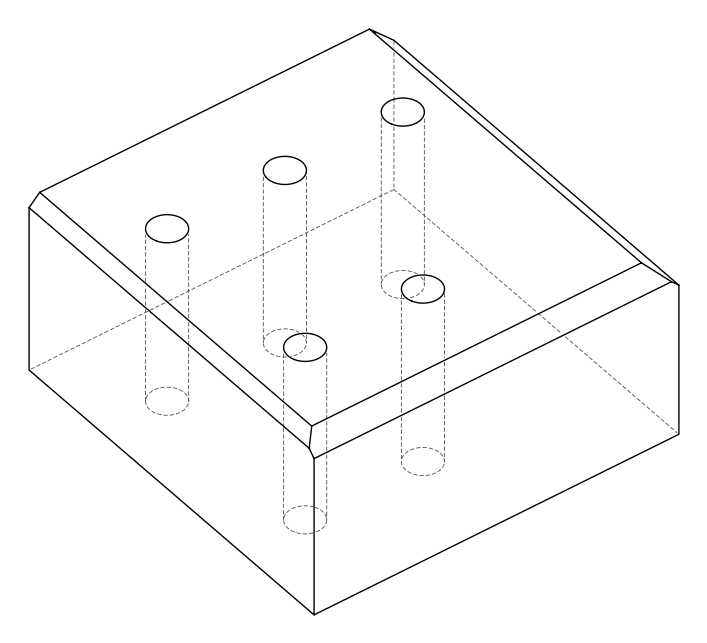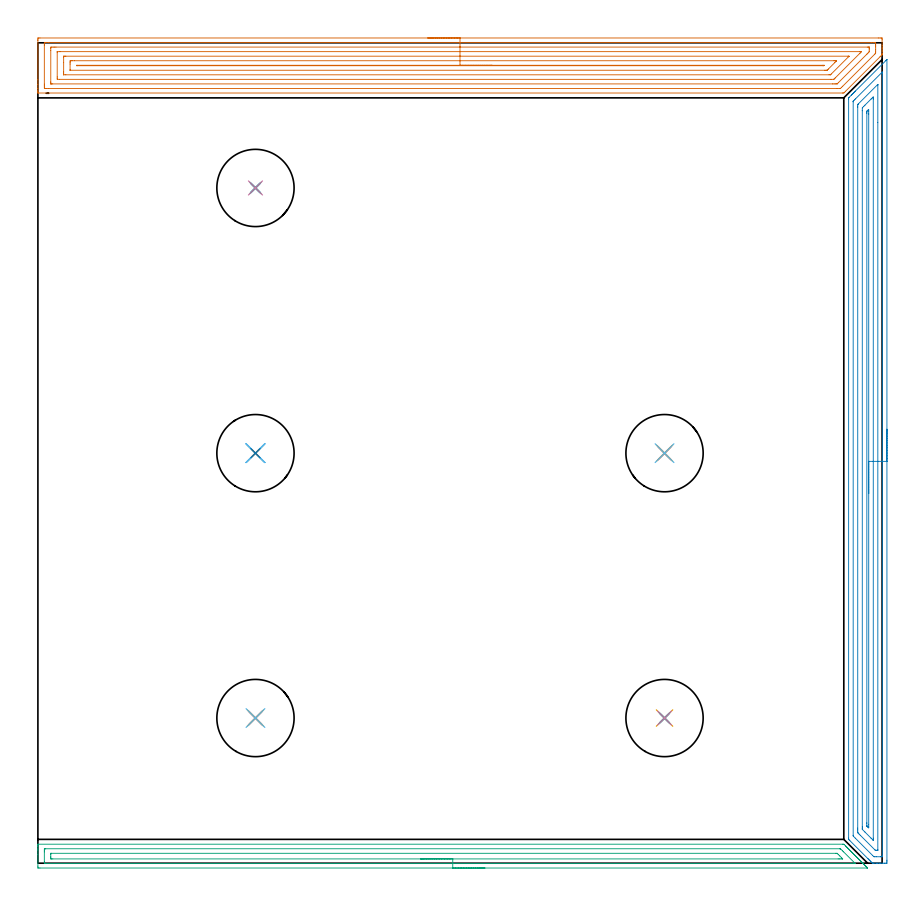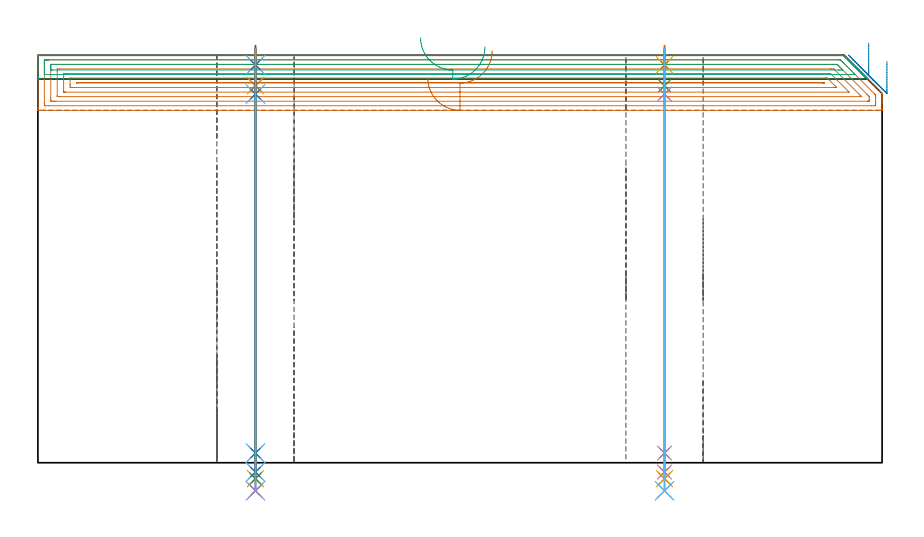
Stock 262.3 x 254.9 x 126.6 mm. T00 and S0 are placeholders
(PLAN: 28 operations, 21 tool changes, 39.6 min)
(1 AREA_MILL | FG_CHAMFER_SURFACE | UGT0205_001 | 14.63 min | 38354 mm3)
(2 AREA_MILL_1 | FG_CHAMFER_SURFACE_1 | UGT0205_001 | 9.85 min | 17124 mm3)
(3 AREA_MILL_2 | FG_CHAMFER_SURFACE_2 | UGT0205_001 | 6.31 min | 6927 mm3)
(4 SPOT_DRILL | STEP1HOLE | NXT0321_9005460120000 | 0.05 min | 182 mm3)
(5 SPOT_DRILL_1 | STEP1HOLE_1 | NXT0321_9005460120000 | 0.05 min | 185 mm3)
(6 SPOT_DRILL_2 | STEP1HOLE_2 | NXT0321_9005460120000 | 0.05 min | 184 mm3)
(7 SPOT_DRILL_3 | STEP1HOLE_3 | NXT0321_9005460120000 | 0.05 min | 183 mm3)
(8 SPOT_DRILL_4 | STEP1HOLE_4 | NXT0321_9005460120000 | 0.05 min | 182 mm3)
(9 DRILL_BLIND_HOLE_INTO_CENTER | STEP1HOLE | UGT0301_185 | 0.05 min | 181 mm3)
(10 GUN_DRILL_THROUGH_HOLE | STEP1HOLE | UGT0307_002 | 0.58 min | 3328 mm3)
(11 SPADE_DRILL_TO_ENLARGE_THROUGH_HOLE | STEP1HOLE | UGT0306_006 | 0.54 min | 20173 mm3)
(12 DRILL_TO_ENLARGE_THROUGH_HOLE | STEP1HOLE | UGT0301_057 | 0.55 min | 33376 mm3)
(13 DRILL_BLIND_HOLE_INTO_CENTER_1 | STEP1HOLE_1 | UGT0301_185 | 0.05 min | 186 mm3)
(14 GUN_DRILL_THROUGH_HOLE_1 | STEP1HOLE_1 | UGT0307_002 | 0.58 min | 3323 mm3)
(15 SPADE_DRILL_TO_ENLARGE_THROUGH_HOLE_1 | STEP1HOLE_1 | UGT0306_006 | 0.54 min | 20169 mm3)
(16 DRILL_TO_ENLARGE_THROUGH_HOLE_1 | STEP1HOLE_1 | UGT0301_057 | 0.55 min | 33384 mm3)
(17 DRILL_BLIND_HOLE_INTO_CENTER_2 | STEP1HOLE_2 | UGT0301_185 | 0.05 min | 186 mm3)
(18 GUN_DRILL_THROUGH_HOLE_2 | STEP1HOLE_2 | UGT0307_002 | 0.58 min | 3316 mm3)
(19 SPADE_DRILL_TO_ENLARGE_THROUGH_HOLE_2 | STEP1HOLE_2 | UGT0306_006 | 0.54 min | 20176 mm3)
(20 DRILL_TO_ENLARGE_THROUGH_HOLE_2 | STEP1HOLE_2 | UGT0301_057 | 0.55 min | 33376 mm3)
(21 DRILL_BLIND_HOLE_INTO_CENTER_3 | STEP1HOLE_3 | UGT0301_185 | 0.05 min | 187 mm3)
(22 GUN_DRILL_THROUGH_HOLE_3 | STEP1HOLE_3 | UGT0307_002 | 0.58 min | 3324 mm3)
(23 SPADE_DRILL_TO_ENLARGE_THROUGH_HOLE_3 | STEP1HOLE_3 | UGT0306_006 | 0.54 min | 20179 mm3)
(24 DRILL_TO_ENLARGE_THROUGH_HOLE_3 | STEP1HOLE_3 | UGT0301_057 | 0.55 min | 33376 mm3)
(25 DRILL_BLIND_HOLE_INTO_CENTER_4 | STEP1HOLE_4 | UGT0301_185 | 0.05 min | 185 mm3)
(26 GUN_DRILL_THROUGH_HOLE_4 | STEP1HOLE_4 | UGT0307_002 | 0.58 min | 3328 mm3)
(27 SPADE_DRILL_TO_ENLARGE_THROUGH_HOLE_4 | STEP1HOLE_4 | UGT0306_006 | 0.54 min | 20169 mm3)
(28 DRILL_TO_ENLARGE_THROUGH_HOLE_4 | STEP1HOLE_4 | UGT0301_057 | 0.55 min | 33382 mm3)
(TOOL UGT0205_001 | Chamfer Mill 20 x 3 x 45 deg. | D20 FL50 Z2)
(TOOL NXT0321_9005460120000 | NC Spot Drill, 142deg, 12mm, Carbide, Uncoated | D12 PA142 FL30 Z2)
(TOOL UGT0301_185 | Twist Drill 6.3 mm | D6.3 PA118 FL61 Z2)
(TOOL UGT0307_002 | Gun Drill 6 mm | D6 PA130 FL24 Z1)
(TOOL UGT0306_006 | Spade Drill 15.5mm | D15.5 PA132 FL10 Z2)
(TOOL UGT0301_057 | Twist Drill 24 mm | D24 PA118 FL160 Z2)
(OP 1 AREA_MILL)
G17 G21 G94 G90
T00 M6
G54
G17 G0 G90 X121.15 Y256.4 S1061 M3
G43 Z136.6 H0
Z119.5
G94 G1 X121.188 Z118.628 F250.
X121.302 Z117.764
X121.491 Z116.912
X121.753 Z116.08
X122.087 Z115.274
X122.49 Z114.5
X122.958 Z113.764
X123.49 Z113.072
X124.079 Z112.429
X124.722 Z111.84
X125.414 Z111.309
X126.15 Z110.84
X126.924 Z110.437
X127.73 Z110.103
X128.562 Z109.841
X129.413 Z109.652
X130.278 Z109.538
X131.15 Z109.5
X261.118
X261.673 Y256.399 Z109.501
X262.222 Y256.394 Z109.503
X262.292 Y256.391 Z109.505
X262.3 Y255.848 Z110.048
Y254.07 Z111.824
Y253.54 Z112.357
Y253.182 Z112.714
Y252.651 Z113.245
Y252.293 Z113.601
Y251.497 Z114.402
Y251.405 Z114.493
X262.299 Y251.205 Z114.693
X262.297 Y251.197 Z114.701
X262.283 Y251.182 Z114.717
X262.269 Y251.169 Z114.731
X262.062 Y250.96 Z114.936
X261.673 Y250.573 Z115.327
X250.925 Y239.825 Z126.075
X250.534 Y239.433 Z126.464
X250.403 Y239.305 Z126.591
X250.051 Y239.3 Z126.6
X0.18
X0.01 Y239.303 Z126.588
X0.007 Y239.342 Z126.55
X0. Y239.745 Z126.155
Y240.025 Z125.875
Y240.741 Z125.154
Y241.987 Z123.91
Y243.407 Z122.489
Y255.582 Z110.315
X0.002 Y255.848 Z110.05
X0.008 Y256.392 Z109.506
X0.077 Y256.394 Z109.503
X0.627 Y256.4 Z109.5
X131.15
Y254.986 Z110.914
X258.964
X259.859 Y254.985 Z110.915
X259.885 Y254.984 Z110.916
X260.29 Y254.959 Z110.941
X260.297 Y254.549 Z111.351
X260.299 Y254.07 Z111.83
X260.3 Y253.658 Z112.242
Y252.77 Z113.13
X260.298 Y252.293 Z113.607
X260.295 Y251.886 Z114.014
X260.285 Y251.647 Z114.253
X260.052 Y251.405 Z114.495
X259.97 Y251.32 Z114.58
X250.051 Y241.401 Z124.499
X249.717 Y241.072 Z124.828
X249.379 Y240.741 Z125.159
X249.18 Y240.718 Z125.182
X249.157 Y240.716 Z125.184
X248.29 Y240.714 Z125.186
X3.336
X2.441 Y240.715 Z125.185
X2.415 Y240.716 Z125.184
X2.01 Y240.741 Z125.159
X2.003 Y241.151 Z124.749
X2.001 Y241.629 Z124.271
X2. Y242.042 Z123.858
X2.001 Y254.07 Z111.83
X2.002 Y254.481 Z111.419
X2.01 Y254.959 Z110.941
X2.39 Y254.984 Z110.916
X2.415 Y254.985 Z110.915
X3.282 Y254.986 Z110.914
X131.15
Y253.572 Z112.328
X257.705 Y253.571 Z112.329
X258.097 Y253.57 Z112.33
X258.227 Y253.568 Z112.332
X258.273 Y253.565 Z112.335
X258.29 Y253.562 Z112.338
X258.293 Y253.518 Z112.382
X258.297 Y253.384 Z112.516
X258.299 Y253.182 Z112.718
Y252.981 Z112.919
X258.293 Y252.293 Z113.607
X258.29 Y252.101 Z113.799
X258.097 Y251.9 Z114.
X257.85 Y251.65 Z114.25
X257.605 Y251.405 Z114.495
X248.719 Y242.518 Z123.382
X248.49 Y242.292 Z123.608
X248.412 Y242.217 Z123.683
X248.348 Y242.159 Z123.741
X248.308 Y242.135 Z123.765
X248.263 Y242.134 Z123.766
X247.76 Y242.13 Z123.77
X247.369 Y242.129 Z123.771
X246.867 Y242.128 Z123.772
X4.595 Y242.129 Z123.771
X4.203 Y242.13 Z123.77
X4.073 Y242.132 Z123.768
X4.027 Y242.135 Z123.765
X4.01 Y242.138 Z123.762
X4.007 Y242.182 Z123.718
X4.003 Y242.316 Z123.584
X4.001 Y242.518 Z123.382
X4. Y242.72 Z123.18
Y252.495 Z113.405
X4.002 Y253.182 Z112.718
X4.005 Y253.379 Z112.521
X4.017 Y253.564 Z112.336
X4.203 Y253.567 Z112.333
X4.706 Y253.57 Z112.33
X5.097 Y253.571 Z112.329
X5.599 Y253.572 Z112.328
X131.15
Y252.157 Z113.743
X255.415
X255.553 Y252.156 Z113.744
X255.886 Y252.15 Z113.75
X255.727 Y251.983 Z113.917
X255.571 Y251.822 Z114.078
X255.415 Y251.664 Z114.236
X255.285 Y251.534 Z114.366
X247.708 Y243.958 Z121.942
X247.369 Y243.623 Z122.277
X247.293 Y243.554 Z122.346
X247.226 Y243.549 Z122.351
X246.475 Y243.544 Z122.356
X246.338 Y243.543 Z122.357
X6.748
X6.094 Y243.548 Z122.352
X6.024 Y243.549 Z122.351
X6.01 Y243.636 Z122.264
X6.006 Y243.853 Z122.047
X6. Y244.286 Z121.614
X6.001 Y251.844 Z114.056
X6.003 Y252.064 Z113.836
X6.006 Y252.119 Z113.781
X6.009 Y252.143 Z113.757
X6.023 Y252.15 Z113.75
X6.132 Y252.153 Z113.747
X6.885 Y252.157 Z113.743
X7.022
X131.15
Y250.743 Z115.157
X251.736
X251.839 Y250.742 Z115.158
X251.982 Y250.738 Z115.162
X252.019 Y250.737 Z115.163
X251.995 Y250.705 Z115.195
X251.957 Y250.659 Z115.241
X251.929 Y250.628 Z115.272
X251.839 Y250.537 Z115.363
X246.475 Y245.173 Z120.727
X246.293 Y245. Z120.9
X246.259 Y244.97 Z120.93
X246.224 Y244.964 Z120.936
X246.142 Y244.962 Z120.938
X245.809 Y244.958 Z120.942
X8.673 Y244.957 Z120.943
X8.006 Y244.958 Z120.942
X8.005 Y244.959 Z120.941
X8.002 Y244.963 Z120.937
X8.001 Y245.184 Z120.716
X8. Y245.853 Z120.047
Y248.739 Z117.161
Y250.296 Z115.604
X8.002 Y250.516 Z115.384
X8.006 Y250.683 Z115.217
X8.01 Y250.723 Z115.177
X8.015 Y250.736 Z115.164
X8.064 Y250.738 Z115.162
X8.216 Y250.741 Z115.159
X8.445 Y250.743 Z115.157
X8.673
X131.15
Y249.329 Z116.571
X247.369
X247.67 Y249.328 Z116.572
X247.937 Y249.325 Z116.575
X248.088 Y249.322 Z116.578
X248.157 Y249.315 Z116.585
X248.113 Y249.267 Z116.633
X248.042 Y249.193 Z116.707
X247.926 Y249.074 Z116.826
X247.591 Y248.739 Z117.161
X245.581 Y246.73 Z119.17
X245.246 Y246.405 Z119.495
X245.203 Y246.378 Z119.522
X245.132 Y246.376 Z119.524
X244.984 Y246.373 Z119.527
X244.687 Y246.372 Z119.528
X244.387 Y246.371 Z119.529
X10.16 Y246.372 Z119.528
X10.067 Y246.374 Z119.526
X10.022 Y246.378 Z119.522
X10.01 Y246.381 Z119.519
X10.008 Y246.392 Z119.508
X10.001 Y246.529 Z119.371
X10. Y248.308 Z117.592
X10.003 Y248.739 Z117.161
X10.009 Y249.188 Z116.712
X10.025 Y249.322 Z116.578
X10.164 Y249.324 Z116.576
X10.461 Y249.327 Z116.573
X10.761 Y249.329 Z116.571
X11.355
X131.15
Y247.915 Z117.985
X243.858
X243.988 Y247.914 Z117.986
X244.248 Y247.909 Z117.991
X244.303 Y247.907 Z117.993
X244.301 Y247.904 Z117.996
X244.284 Y247.883 Z118.017
X244.252 Y247.85 Z118.05
X244.198 Y247.802 Z118.098
X244.187 Y247.795 Z118.105
X244.139 Y247.791 Z118.109
X244.053 Y247.787 Z118.113
X243.793 Y247.785 Z118.115
X12.249 Y247.786 Z118.114
X12.184 Y247.787 Z118.113
X12.055 Y247.792 Z118.108
X12.009 Y247.799 Z118.101
X12.006 Y247.815 Z118.085
X12.005 Y247.85 Z118.05
X12.01 Y247.905 Z117.995
X12.119 Y247.911 Z117.989
X12.185 Y247.914 Z117.986
X131.15 Y247.915 Z117.985
X132.022 Z118.023
X132.886 Z118.137
X133.738 Z118.326
X134.57 Z118.588
X135.376 Z118.922
X136.15 Z119.325
X136.886 Z119.794
X137.578 Z120.325
X138.221 Z120.914
X138.81 Z121.557
X139.341 Z122.25
X139.81 Z122.985
X140.213 Z123.759
X140.547 Z124.565
X140.809 Z125.397
X140.998 Z126.249
X141.112 Z127.114
X141.15 Z127.985
G0 Z136.6
M5
M2
(OP 2 AREA_MILL_1)
G17 G21 G94 G90
T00 M6
G54
G17 G0 G90 X263.8 Y134.85 S1061 M3
G43 Z136.6 H0
Z124.7
G94 G1 Y134.812 Z123.828 F250.
Y134.698 Z122.964
Y134.509 Z122.112
Y134.247 Z121.28
Y133.913 Z120.474
Y133.51 Z119.7
Y133.042 Z118.964
Y132.51 Z118.272
Y131.921 Z117.629
Y131.278 Z117.04
Y130.586 Z116.509
Y129.85 Z116.04
Y129.076 Z115.637
Y128.27 Z115.303
Y127.438 Z115.041
Y126.587 Z114.852
Y125.722 Z114.738
Y124.85 Z114.7
Y0.917
X263.799 Y0.623 Z114.701
X263.792 Y0.031 Z114.704
X263.791 Y0.007 Z114.705
X263.202 Y0. Z115.294
X262.932 Z115.564
X262.31 Z116.185
X261.77 Z116.727
X261.418 Z117.078
X260.878 Z117.618
X260.526 Z117.969
X259.716 Z118.783
X259.675 Z118.824
X259.31 Y0.001 Z119.187
X259.272 Y0.027 Z119.226
X258.936 Y0.364 Z119.564
X258.742 Y0.556 Z119.755
X258.676 Y0.623 Z119.823
X258.511 Y0.789 Z119.988
X258.445 Y0.854 Z120.052
X258.378 Y0.921 Z120.121
X258.214 Y1.086 Z120.285
X258.147 Y1.151 Z120.349
X258.081 Y1.219 Z120.419
X257.917 Y1.382 Z120.582
X257.85 Y1.448 Z120.646
X252.261 Y7.038 Z126.237
X252.017 Y7.283 Z126.48
X251.905 Y7.397 Z126.591
X251.9 Y7.773 Z126.6
Y237.458
X251.905 Y237.803 Z126.591
X252.039 Y237.941 Z126.458
X252.75 Y238.65 Z125.749
X252.796 Y238.697 Z125.701
X252.842 Y238.742 Z125.657
X253.048 Y238.948 Z125.451
X253.093 Y238.994 Z125.404
X253.138 Y239.039 Z125.361
X253.345 Y239.246 Z125.154
X253.39 Y239.292 Z125.107
X253.435 Y239.336 Z125.064
X253.643 Y239.544 Z124.856
X253.688 Y239.589 Z124.81
X253.732 Y239.632 Z124.767
X253.941 Y239.842 Z124.558
X253.985 Y239.886 Z124.512
X263.474 Y249.375 Z115.025
X263.648 Y249.549 Z114.85
X263.776 Y249.673 Z114.722
X263.794 Y249.683 Z114.703
X263.799 Y249.673 Z114.699
X263.8 Y124.85 Z114.7
X262.386 Z116.114
Y2.335
X262.379 Y2.013 Z116.121
X262.36 Y2.009 Z116.14
X262.31 Y2.006 Z116.19
X261.827 Y2.001 Z116.673
X260.526 Z117.974
X260.04 Y2.003 Z118.46
X259.839 Y2.01 Z118.661
X259.734 Y2.027 Z118.766
X259.634 Y2.123 Z118.866
X259.34 Y2.411 Z119.16
X253.978 Y7.773 Z124.522
X253.39 Y8.37 Z125.11
X253.321 Y8.443 Z125.179
X253.317 Y8.591 Z125.183
X253.315 Y8.667 Z125.185
Y236.565
X253.316 Y236.64 Z125.184
X253.319 Y236.717 Z125.181
X253.322 Y236.761 Z125.178
X253.339 Y236.78 Z125.162
X253.39 Y236.837 Z125.11
X253.699 Y237.149 Z124.801
X254.008 Y237.459 Z124.492
X262.181 Y245.631 Z116.319
X262.31 Y245.756 Z116.19
X262.355 Y245.796 Z116.145
X262.379 Y245.815 Z116.121
X262.386 Y245.502 Z116.114
Y124.85
X260.972 Z117.528
X260.971 Y4.198 Z117.529
X260.969 Y4.087 Z117.531
X260.967 Y4.032 Z117.533
X260.965 Y4.012 Z117.535
X260.921 Y4.009 Z117.579
X260.722 Y4.002 Z117.778
X260.526 Y4.003 Z117.974
X260.328 Y4.007 Z118.172
X260.2 Y4.011 Z118.3
X260.135 Y4.072 Z118.365
X260.003 Y4.198 Z118.497
X255.532 Y8.667 Z122.968
X255.174 Y9.025 Z123.326
X254.908 Y9.295 Z123.592
X254.776 Y9.432 Z123.724
X254.745 Y9.466 Z123.755
X254.735 Y9.499 Z123.765
X254.734 Y9.56 Z123.766
X254.73 Y10.006 Z123.77
X254.729 Y10.454 Z123.771
X254.728 Y10.901 Z123.772
X254.729 Y234.777 Z123.771
X254.73 Y235.222 Z123.77
X254.734 Y235.671 Z123.766
X254.736 Y235.722 Z123.764
X254.774 Y235.766 Z123.726
X254.84 Y235.837 Z123.66
X254.923 Y235.923 Z123.577
X260.926 Y241.927 Z117.574
X260.942 Y241.941 Z117.558
X260.951 Y241.947 Z117.549
X260.962 Y241.952 Z117.538
X260.965 Y241.944 Z117.535
X260.967 Y241.927 Z117.533
X260.971 Y241.673 Z117.529
X260.972 Y230.141 Z117.528
Y124.85
X259.557 Z118.943
Y7.773
X259.556 Y7.408 Z118.944
X259.554 Y7.226 Z118.946
X259.551 Y7.136 Z118.949
X259.549 Y7.111 Z118.951
X259.519 Y7.141 Z118.982
X258.876 Y7.773 Z119.624
X256.958 Y9.691 Z121.542
X256.2 Y10.454 Z122.3
X256.15 Y10.51 Z122.35
X256.148 Y10.557 Z122.352
X256.145 Y10.658 Z122.355
X256.143 Y10.863 Z122.357
Y11.271
Y233.806
X256.144 Y233.884 Z122.356
X256.152 Y234.691 Z122.348
X256.231 Y234.777 Z122.269
X256.593 Y235.143 Z121.907
X256.958 Y235.509 Z121.542
X258.907 Y237.459 Z119.593
X258.988 Y237.538 Z119.512
X259.274 Y237.819 Z119.226
X259.546 Y238.085 Z118.954
X259.556 Y237.537 Z118.944
X259.557 Y237.459 Z118.943
Y124.85
X258.143 Z120.357
Y11.948
X258.141 Y11.348 Z120.359
X258.139 Y11.058 Z120.361
X258.136 Y10.975 Z120.364
X257.951 Y11.152 Z120.549
X257.85 Y11.249 Z120.65
X257.751 Y11.348 Z120.749
X257.652 Y11.452 Z120.848
X257.587 Y11.523 Z120.913
X257.563 Y11.555 Z120.937
X257.562 Y11.569 Z120.938
X257.559 Y11.64 Z120.941
X257.557 Y12.242 Z120.943
Y12.535
Y232.99
X257.558 Y233.282 Z120.942
X257.562 Y233.583 Z120.938
X257.564 Y233.653 Z120.936
X257.62 Y233.713 Z120.88
X257.783 Y233.884 Z120.717
X257.817 Y233.916 Z120.683
X257.85 Y233.944 Z120.65
X258.136 Y234.161 Z120.364
X258.14 Y233.884 Z120.36
X258.142 Y233.591 Z120.358
X258.143 Y232.99 Z120.357
Y232.696
Y124.85
Y123.978 Z120.395
Y123.114 Z120.509
Y122.262 Z120.698
Y121.43 Z120.96
Y120.624 Z121.294
Y119.85 Z121.697
Y119.114 Z122.165
Y118.422 Z122.696
Y117.779 Z123.286
Y117.19 Z123.929
Y116.659 Z124.621
Y116.19 Z125.357
Y115.787 Z126.131
Y115.453 Z126.937
Y115.191 Z127.769
Y115.002 Z128.62
Y114.888 Z129.485
Y114.85 Z130.357
G0 Z136.6
M5
M2
(OP 3 AREA_MILL_2)
G17 G21 G94 G90
T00 M6
G54
G17 G0 G90 X138.9 Y-1.5 S1061 M3
G43 Z136.6 H0
Z129.2
G94 G1 X138.862 Z128.328 F250.
X138.748 Z127.464
X138.559 Z126.612
X138.297 Z125.78
X137.963 Z124.974
X137.56 Z124.2
X137.091 Z123.464
X136.56 Z122.772
X135.971 Z122.129
X135.328 Z121.54
X134.636 Z121.008
X133.9 Z120.54
X133.126 Z120.137
X132.32 Z119.803
X131.488 Z119.541
X130.636 Z119.352
X129.771 Z119.238
X128.9 Z119.2
X0.626 Y-1.499 Z119.201
X0.048 Y-1.493 Z119.204
X0.008 Y-1.492 Z119.206
X0. Y-0.918 Z119.779
Y2.645 Z123.34
Y4.071 Z124.767
Y4.427 Z125.122
Y5.139 Z125.839
Y5.435 Z126.134
X0.008 Y5.848 Z126.539
X0.01 Y5.897 Z126.588
X0.179 Y5.9 Z126.6
X250.023
X250.395 Y5.901 Z126.584
X250.5 Y5.803 Z126.497
X250.538 Y5.763 Z126.461
X250.917 Y5.384 Z126.082
X250.984 Y5.318 Z126.014
X251.048 Y5.252 Z125.951
X251.215 Y5.086 Z125.785
X251.281 Y5.021 Z125.717
X251.344 Y4.956 Z125.655
X251.513 Y4.788 Z125.487
X251.578 Y4.724 Z125.42
X251.64 Y4.66 Z125.359
X251.811 Y4.49 Z125.189
X251.875 Y4.427 Z125.123
X251.936 Y4.365 Z125.064
X252.109 Y4.192 Z124.891
X252.172 Y4.13 Z124.827
X252.232 Y4.069 Z124.768
X252.407 Y3.894 Z124.593
X252.468 Y3.833 Z124.53
X252.528 Y3.773 Z124.472
X252.705 Y3.596 Z124.295
X252.765 Y3.536 Z124.233
X252.824 Y3.477 Z124.176
X253.003 Y3.298 Z123.997
X253.062 Y3.239 Z123.936
X253.119 Y3.181 Z123.88
X253.301 Y3. Z123.699
X253.359 Y2.942 Z123.639
X253.415 Y2.885 Z123.584
X253.599 Y2.702 Z123.401
X253.656 Y2.645 Z123.342
X253.711 Y2.589 Z123.288
X253.896 Y2.404 Z123.103
X253.953 Y2.348 Z123.045
X254.007 Y2.293 Z122.992
X254.194 Y2.106 Z122.805
X254.25 Y2.052 Z122.748
X254.303 Y1.997 Z122.696
X254.492 Y1.808 Z122.507
X254.547 Y1.755 Z122.451
X254.599 Y1.702 Z122.4
X254.79 Y1.51 Z122.209
X254.844 Y1.458 Z122.155
X254.895 Y1.406 Z122.105
X255.088 Y1.212 Z121.911
X255.141 Y1.161 Z121.858
X255.191 Y1.11 Z121.809
X255.386 Y0.914 Z121.613
X255.437 Y0.864 Z121.561
X255.487 Y0.814 Z121.513
X255.684 Y0.616 Z121.315
X255.734 Y0.567 Z121.264
X255.782 Y0.518 Z121.217
X255.982 Y0.318 Z121.017
X256.031 Y0.27 Z120.967
X256.078 Y0.222 Z120.921
X256.28 Y0.02 Z120.719
X256.328 Y-0.027 Z120.67
X256.374 Y-0.074 Z120.625
X256.578 Y-0.278 Z120.421
X256.625 Y-0.324 Z120.373
X256.67 Y-0.37 Z120.329
X256.876 Y-0.576 Z120.123
X256.922 Y-0.621 Z120.076
X256.966 Y-0.666 Z120.033
X257.174 Y-0.874 Z119.825
X257.219 Y-0.918 Z119.779
X257.347 Y-1.047 Z119.653
X257.472 Y-1.172 Z119.528
X257.664 Y-1.363 Z119.334
X257.77 Y-1.473 Z119.224
X257.783 Y-1.494 Z119.203
X257.77 Y-1.499 Z119.199
X257.564 Y-1.5 Z119.2
X128.9
Y-0.086 Z120.614
X2.355 Y-0.085 Z120.615
X2.237 Y-0.083 Z120.617
X2.011 Y-0.079 Z120.621
X2.009 Y-0.027 Z120.673
X2.002 Y0.383 Z121.083
X2. Y3.536 Z124.236
X2.001 Y3.947 Z124.647
X2.008 Y4.427 Z125.127
X2.01 Y4.472 Z125.172
X2.178 Y4.48 Z125.18
X2.296 Y4.484 Z125.184
X2.355 Y4.485 Z125.185
X2.413 Y4.486 Z125.186
X249.129 Y4.485 Z125.185
X249.188 Y4.484 Z125.184
X249.305 Y4.479 Z125.179
X249.364 Y4.475 Z125.175
X249.382 Y4.461 Z125.161
X249.42 Y4.427 Z125.127
X250.023 Y3.827 Z124.527
X250.314 Y3.536 Z124.236
X253.599 Y0.252 Z120.952
X253.877 Y-0.027 Z120.673
X253.916 Y-0.067 Z120.633
X253.925 Y-0.079 Z120.621
Y-0.08 Z120.62
X253.912 Y-0.082 Z120.618
X253.834 Y-0.084 Z120.616
X253.716 Y-0.086 Z120.614
X253.657
X128.9
Y1.328 Z122.028
X4.628 Y1.329 Z122.029
X4.201 Y1.331 Z122.031
X4.059 Y1.333 Z122.033
X4.016 Y1.335 Z122.035
X4.01 Y1.421 Z122.121
X4.005 Y1.554 Z122.254
X4.001 Y1.755 Z122.455
X4. Y1.955 Z122.655
Y2.645 Z123.345
X4.001 Y2.845 Z123.545
X4.008 Y3.046 Z123.746
X4.011 Y3.066 Z123.766
X4.016 Y3.068 Z123.768
X4.041 Y3.07 Z123.77
X4.094 Y3.071 Z123.771
X4.201
X247.808
X248.235 Y3.068 Z123.768
X248.295 Y3.065 Z123.765
X248.327 Y3.061 Z123.761
X248.36 Y3.032 Z123.732
X248.493 Y2.904 Z123.604
X248.755 Y2.645 Z123.345
X249.129 Y2.272 Z122.972
X249.644 Y1.755 Z122.455
X250.023 Y1.371 Z122.071
X250.05 Y1.335 Z122.035
X250.023 Y1.334 Z122.034
X249.555 Y1.33 Z122.03
X249.129 Y1.329 Z122.029
X248.663 Y1.328 Z122.028
X128.9
X128.028 Z122.067
X127.163 Z122.18
X126.312 Z122.369
X125.48 Z122.632
X124.674 Z122.965
X123.9 Z123.368
X123.164 Z123.837
X122.472 Z124.368
X121.829 Z124.957
X121.239 Z125.601
X120.708 Z126.293
X120.24 Z127.028
X119.837 Z127.802
X119.503 Z128.608
X119.241 Z129.44
X119.052 Z130.292
X118.938 Z131.157
X118.9 Z132.028
G0 Z136.6
M5
M2
(OP 4 SPOT_DRILL)
G17 G21 G94 G90
T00 M6
G54
G17 G0 G90 X67.6 Y45.1 S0 M3
G43 Z136.6 H0
G94 G81 G98 Z123.6 F250. R129.6
G80
M5
M2
(OP 5 SPOT_DRILL_1)
G17 G21 G94 G90
T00 M6
G54
G17 G0 G90 X194.7 Y45.1 S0 M3
G43 Z136.6 H0
G94 G81 G98 Z123.6 F250. R129.6
G80
M5
M2
(OP 6 SPOT_DRILL_2)
G17 G21 G94 G90
T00 M6
G54
G17 G0 G90 X67.6 Y127.4 S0 M3
G43 Z136.6 H0
G94 G81 G98 Z123.6 F250. R129.6
G80
M5
M2
(OP 7 SPOT_DRILL_3)
G17 G21 G94 G90
T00 M6
G54
G17 G0 G90 X194.7 Y127.4 S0 M3
G43 Z136.6 H0
G94 G81 G98 Z123.6 F250. R129.6
G80
M5
M2
(OP 8 SPOT_DRILL_4)
G17 G21 G94 G90
T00 M6
G54
G17 G0 G90 X67.6 Y209.8 S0 M3
G43 Z136.6 H0
G94 G81 G98 Z123.6 F250. R129.6
G80
M5
M2
(OP 9 DRILL_BLIND_HOLE_INTO_CENTER)
G17 G21 G94 G90
T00 M6
G54
G17 G0 G90 X67.6 Y45.1 S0 M3
G43 Z136.6 H0
G94 G81 G98 Z117.15 F250. R128.6
G80
M5
M2
(OP 10 GUN_DRILL_THROUGH_HOLE)
G17 G21 G94 G90
T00 M6
G54
G17 G0 G90 X67.6 Y45.1 M8
G43 Z136.6 H0
Z124.713
S716 M3
G94 G1 Z114.554 F125. M26
G4 X.084
Z3. F250.
G4 X.084
Z-2.899 F125.
G4 X.084
M5
M9
G0 Z124.713
Z136.6
M2
(OP 11 SPADE_DRILL_TO_ENLARGE_THROUGH_HOLE)
G17 G21 G94 G90
T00 M6
G54
G17 G0 G90 X67.6 Y45.1 S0 M3
G43 Z136.6 H0
G94 G73 G98 Z-4.951 F250. Q14.617 R128.6
G80
M5
M2
(OP 12 DRILL_TO_ENLARGE_THROUGH_HOLE)
G17 G21 G94 G90
T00 M6
G54
G17 G0 G90 X67.6 Y45.1 S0 M3
G43 Z136.6 H0
G94 G73 G98 Z-8.71 F250. Q22.552 R128.6
G80
M5
M2
(OP 13 DRILL_BLIND_HOLE_INTO_CENTER_1)
G17 G21 G94 G90
T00 M6
G54
G17 G0 G90 X194.7 Y45.1 S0 M3
G43 Z136.6 H0
G94 G81 G98 Z117.15 F250. R128.6
G80
M5
M2
(OP 14 GUN_DRILL_THROUGH_HOLE_1)
G17 G21 G94 G90
T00 M6
G54
G17 G0 G90 X194.7 Y45.1 M8
G43 Z136.6 H0
Z124.713
S716 M3
G94 G1 Z114.554 F125. M26
G4 X.084
Z3. F250.
G4 X.084
Z-2.899 F125.
G4 X.084
M5
M9
G0 Z124.713
Z136.6
M2
(OP 15 SPADE_DRILL_TO_ENLARGE_THROUGH_HOLE_1)
G17 G21 G94 G90
T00 M6
G54
G17 G0 G90 X194.7 Y45.1 S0 M3
G43 Z136.6 H0
G94 G73 G98 Z-4.951 F250. Q14.617 R128.6
G80
M5
M2
(OP 16 DRILL_TO_ENLARGE_THROUGH_HOLE_1)
G17 G21 G94 G90
T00 M6
G54
G17 G0 G90 X194.7 Y45.1 S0 M3
G43 Z136.6 H0
G94 G73 G98 Z-8.71 F250. Q22.552 R128.6
G80
M5
M2
(OP 17 DRILL_BLIND_HOLE_INTO_CENTER_2)
G17 G21 G94 G90
T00 M6
G54
G17 G0 G90 X67.6 Y127.4 S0 M3
G43 Z136.6 H0
G94 G81 G98 Z117.15 F250. R128.6
G80
M5
M2
(OP 18 GUN_DRILL_THROUGH_HOLE_2)
G17 G21 G94 G90
T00 M6
G54
G17 G0 G90 X67.6 Y127.4 M8
G43 Z136.6 H0
Z124.713
S716 M3
G94 G1 Z114.554 F125. M26
G4 X.084
Z3. F250.
G4 X.084
Z-2.899 F125.
G4 X.084
M5
M9
G0 Z124.713
Z136.6
M2
(OP 19 SPADE_DRILL_TO_ENLARGE_THROUGH_HOLE_2)
G17 G21 G94 G90
T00 M6
G54
G17 G0 G90 X67.6 Y127.4 S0 M3
G43 Z136.6 H0
G94 G73 G98 Z-4.951 F250. Q14.617 R128.6
G80
M5
M2
(OP 20 DRILL_TO_ENLARGE_THROUGH_HOLE_2)
G17 G21 G94 G90
T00 M6
G54
G17 G0 G90 X67.6 Y127.4 S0 M3
G43 Z136.6 H0
G94 G73 G98 Z-8.71 F250. Q22.552 R128.6
G80
M5
M2
(OP 21 DRILL_BLIND_HOLE_INTO_CENTER_3)
G17 G21 G94 G90
T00 M6
G54
G17 G0 G90 X194.7 Y127.4 S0 M3
G43 Z136.6 H0
G94 G81 G98 Z117.15 F250. R128.6
G80
M5
M2
(OP 22 GUN_DRILL_THROUGH_HOLE_3)
G17 G21 G94 G90
T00 M6
G54
G17 G0 G90 X194.7 Y127.4 M8
G43 Z136.6 H0
Z124.713
S716 M3
G94 G1 Z114.554 F125. M26
G4 X.084
Z3. F250.
G4 X.084
Z-2.899 F125.
G4 X.084
M5
M9
G0 Z124.713
Z136.6
M2
(OP 23 SPADE_DRILL_TO_ENLARGE_THROUGH_HOLE_3)
G17 G21 G94 G90
T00 M6
G54
G17 G0 G90 X194.7 Y127.4 S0 M3
G43 Z136.6 H0
G94 G73 G98 Z-4.951 F250. Q14.617 R128.6
G80
M5
M2
(OP 24 DRILL_TO_ENLARGE_THROUGH_HOLE_3)
G17 G21 G94 G90
T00 M6
G54
G17 G0 G90 X194.7 Y127.4 S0 M3
G43 Z136.6 H0
G94 G73 G98 Z-8.71 F250. Q22.552 R128.6
G80
M5
M2
(OP 25 DRILL_BLIND_HOLE_INTO_CENTER_4)
G17 G21 G94 G90
T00 M6
G54
G17 G0 G90 X67.6 Y209.8 S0 M3
G43 Z136.6 H0
G94 G81 G98 Z117.15 F250. R128.6
G80
M5
M2
(OP 26 GUN_DRILL_THROUGH_HOLE_4)
G17 G21 G94 G90
T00 M6
G54
G17 G0 G90 X67.6 Y209.8 M8
G43 Z136.6 H0
Z124.713
S716 M3
G94 G1 Z114.554 F125. M26
G4 X.084
Z3. F250.
G4 X.084
Z-2.899 F125.
G4 X.084
M5
M9
G0 Z124.713
Z136.6
M2
(OP 27 SPADE_DRILL_TO_ENLARGE_THROUGH_HOLE_4)
G17 G21 G94 G90
T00 M6
G54
G17 G0 G90 X67.6 Y209.8 S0 M3
G43 Z136.6 H0
G94 G73 G98 Z-4.951 F250. Q14.617 R128.6
G80
M5
M2
(OP 28 DRILL_TO_ENLARGE_THROUGH_HOLE_4)
G17 G21 G94 G90
T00 M6
G54
G17 G0 G90 X67.6 Y209.8 S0 M3
G43 Z136.6 H0
G94 G73 G98 Z-8.71 F250. Q22.552 R128.6
G80
M5
M2
